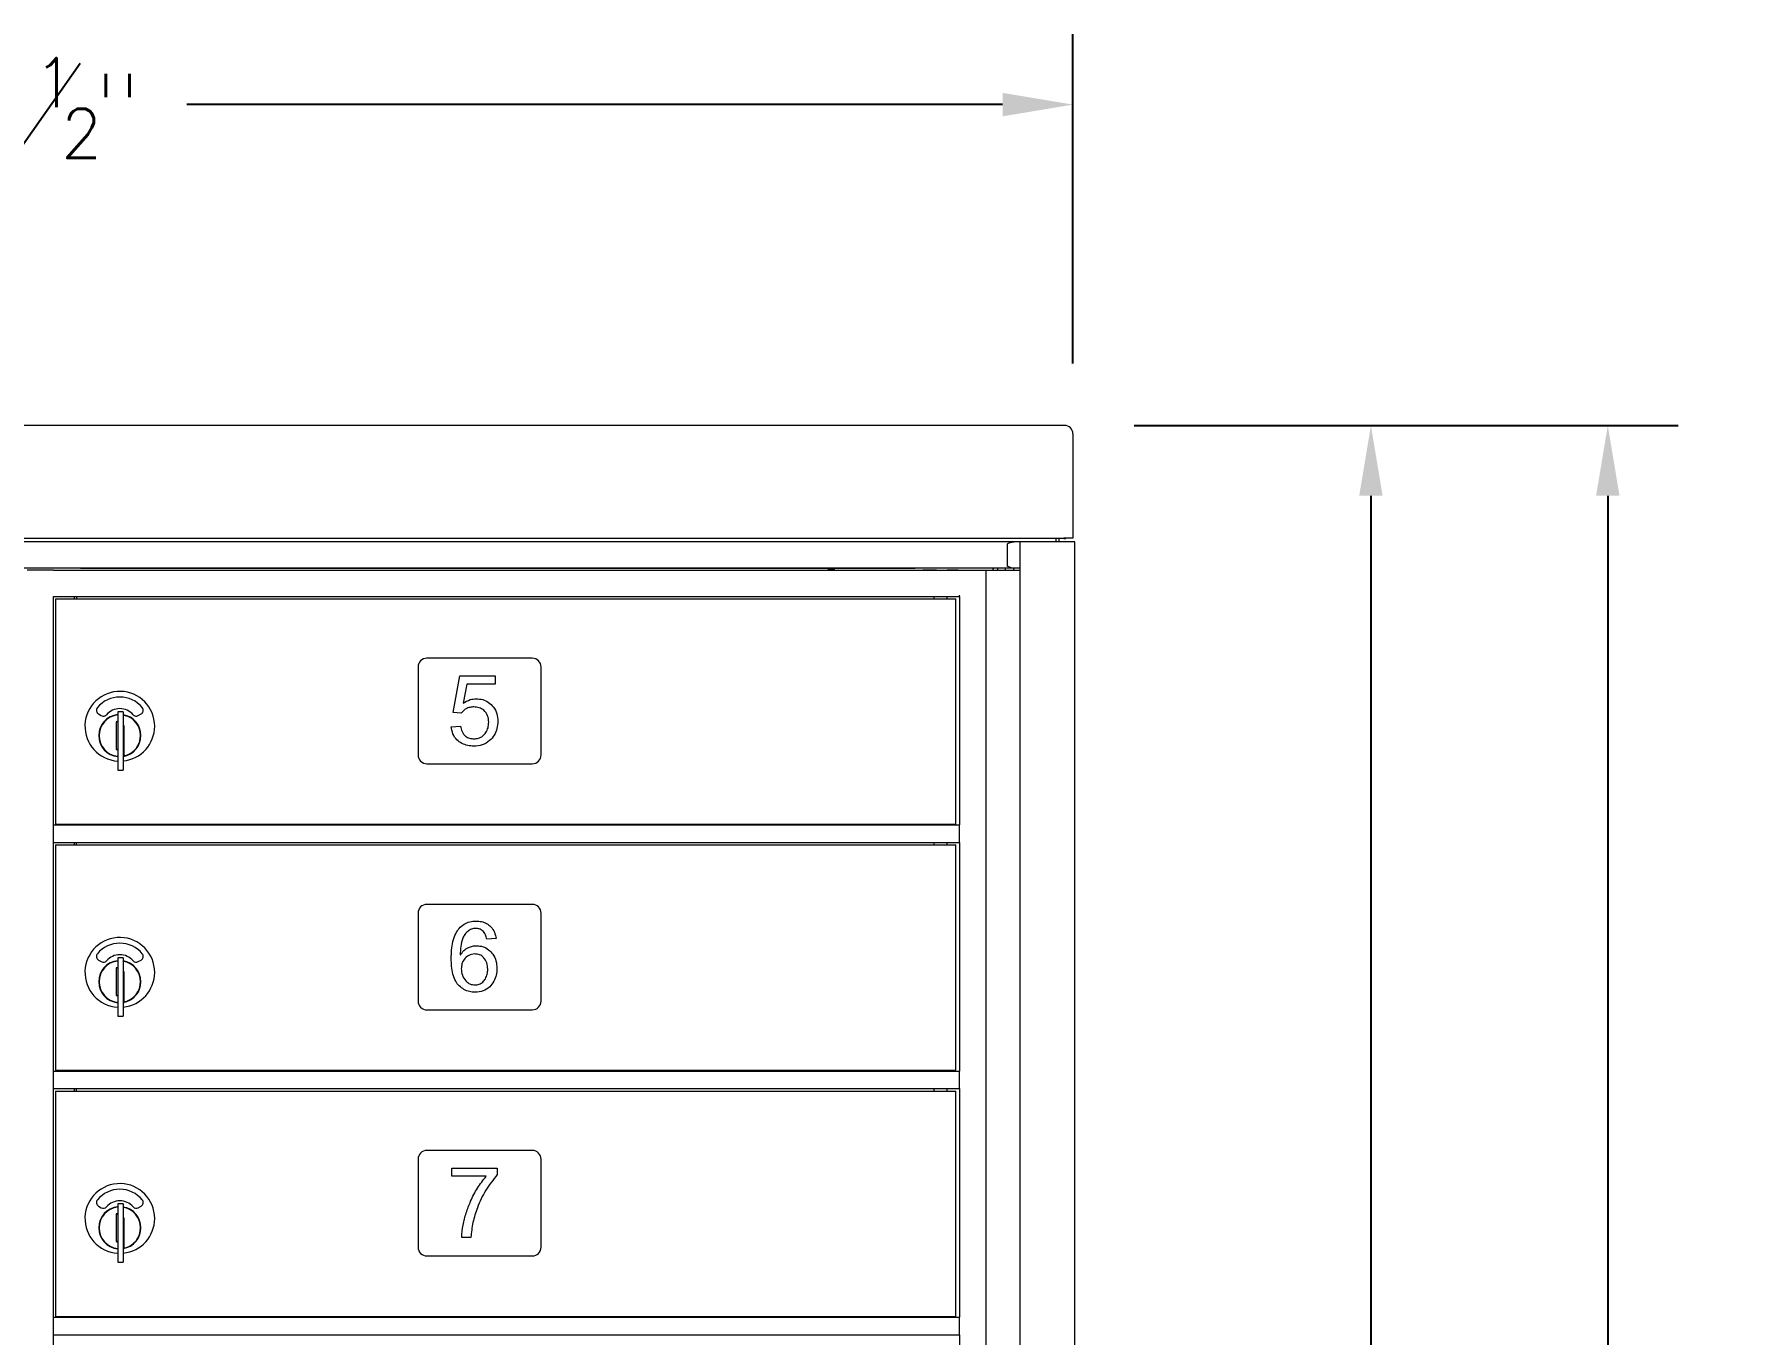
# Model space of a CAD drawing. Header units: millimetres. Extents: x 0 to 0.866, y 0 to 0.56.
# Drawn here: x 0.4813 to 0.5942, y 0.3284 to 0.414 of the extents above; entities that cross this region are included whole.
import ezdxf

# ---------------------------------------------------------------- set-up
doc = ezdxf.new("R2010")
doc.units = ezdxf.units.MM
doc.layers.add('PRODUCT', color=1, linetype='Continuous')
doc.layers.add('SLD-0', color=179, linetype='Continuous')
doc.styles.add('SLDTEXTSTYLE0', font='SIMPLEX', dxfattribs={"width": 0.75})
doc.styles.add('SLDTEXTSTYLE1', font='SIMPLEX', dxfattribs={"width": 0.97})
doc.dimstyles.new('SLDDIMSTYLE1', dxfattribs={"dimtxt": 0.004629629629629629, "dimasz": 0.003302, "dimexe": 0, "dimexo": 0.0625, "dimgap": 0.001157407407407407, "dimtad": 0, "dimtih": 1, "dimtoh": 1, "dimdec": 0, "dimlfac": 216, "dimrnd": 1e-09, "dimzin": 12, "dimdsep": 46, "dimtxsty": 'SLDTEXTSTYLE0', "dimblk1": 'NONE', "dimblk2": 'NONE', "dimsah": 1, "dimcen": 0.09, "dimadec": 0, "dimazin": 3, "dimtol": 1, "dimtp": 1, "dimtm": 1, "dimtfac": 1, "dimtdec": 3, "dimtofl": 0, "dimtmove": 0, "dimatfit": 3, "dimldrblk": 'NONE', "dimfxl": 0, "dimfrac": 2, "dimtolj": 1, "dimtzin": 0, "dimarcsym": 0})
doc.dimstyles.new('SLDDIMSTYLE3', dxfattribs={"dimtxt": 0.004629629629629629, "dimasz": 0.003302, "dimexe": 0, "dimexo": 0.0625, "dimgap": 0.001157407407407407, "dimtad": 0, "dimtih": 1, "dimtoh": 1, "dimdec": 0, "dimlfac": 216, "dimrnd": 1e-09, "dimzin": 12, "dimdsep": 46, "dimtxsty": 'SLDTEXTSTYLE0', "dimblk1": 'NONE', "dimblk2": 'NONE', "dimsah": 1, "dimcen": 0.09, "dimadec": 0, "dimazin": 3, "dimtol": 1, "dimtp": 3, "dimtm": 3, "dimtfac": 1, "dimtdec": 3, "dimtofl": 0, "dimtmove": 0, "dimatfit": 3, "dimldrblk": 'NONE', "dimfxl": 0, "dimfrac": 2, "dimtolj": 1, "dimtzin": 0, "dimarcsym": 0})

# ---------------------------------------------------------------- blocks, each defined once
blk = doc.blocks.new('_D_9')
at = {"layer": 'SLD-0'}
for p, q in [((0.4086574074074074, 0.3923057144362053), (0.4086574074074074, 0.4139875049473668)), ((0.549675925925926, 0.3923057144362057), (0.549675925925926, 0.4139875049473668)), ((0.4805729245324422, 0.4067704129060898), (0.4842905500532547, 0.4120797313822967)), ((0.4132870370370371, 0.4093578753177372), (0.4670111331569665, 0.4093578753177372)), ((0.5450462962962963, 0.4093578753177372), (0.4913222001763669, 0.4093578753177372))]:
    blk.add_line(p, q, dxfattribs=at)
for points in [[(0.4132870370370371, 0.4101294802560088), (0.4132870370370371, 0.4085862703794655), (0.4086574074074074, 0.4093578753177372)], [(0.5450462962962963, 0.4101294802560088), (0.5450462962962963, 0.4085862703794655), (0.549675925925926, 0.4093578753177372)]]:
    blk.add_solid(points, dxfattribs=at)
at = {"layer": 'SLD-0', "attachment_point": 1, "style": 'SLDTEXTSTYLE1'}
for s, insert, char_height in [('1', (0.4812517378489601, 0.4124228835976909), 0.00324074074074074), ('30', (0.4717158130352575, 0.4113928451200893), 0.004629629629629629), ('"', (0.4852272411300189, 0.4113928451200893), 0.004629629629629629), ('2', (0.4830399844288734, 0.4090880672999116), 0.00324074074074074)]:
    blk.add_mtext(s, dxfattribs=dict(at, insert=insert, char_height=char_height))
blk = doc.blocks.new('_NONE')
blk = doc.blocks.new('_D_11')
at = {"layer": 'SLD-0'}
for p, q in [((0.5537037037037038, 0.3882316403621315), (0.5739298104962458, 0.3882316403621315)), ((0.5693001808666162, 0.3836020107325018), (0.5693001808666162, 0.3173392006530518)), ((0.5707064387323916, 0.3068813678710341), (0.574424064253204, 0.312190686347241)), ((0.5693001808666162, 0.2353356498328609), (0.5693001808666162, 0.301598459912311)), ((0.5533101851851856, 0.2307060202032313), (0.5739298104962458, 0.2307060202032313))]:
    blk.add_line(p, q, dxfattribs=at)
for points in [[(0.5685285759283445, 0.3836020107325018), (0.5700717858048878, 0.3836020107325018), (0.5693001808666162, 0.3882316403621315)], [(0.5685285759283445, 0.2353356498328609), (0.5700717858048878, 0.2353356498328609), (0.5693001808666162, 0.2307060202032313)]]:
    blk.add_solid(points, dxfattribs=at)
at = {"layer": 'SLD-0', "attachment_point": 1, "style": 'SLDTEXTSTYLE1'}
for s, insert, char_height in [('1', (0.5713852520489094, 0.3125338385626351), 0.00324074074074074), ('34', (0.5618493272352069, 0.3115038000850335), 0.004629629629629629), ('"', (0.5753607553299683, 0.3115038000850335), 0.004629629629629629), ('4', (0.5731734986288227, 0.3091990222648558), 0.00324074074074074)]:
    blk.add_mtext(s, dxfattribs=dict(at, insert=insert, char_height=char_height))
blk = doc.blocks.new('_D_14')
at = {"layer": 'SLD-0'}
for p, q in [((0.5537037037037038, 0.3882316403621315), (0.5895310943376173, 0.3882316403621315)), ((0.5849014647079877, 0.3836020107325018), (0.5849014647079877, 0.2524780886995839)), ((0.587088711896419, 0.2420202559175664), (0.5908063374172314, 0.2473295743937731)), ((0.5849014647079875, 0.1056134259259253), (0.5849014647079877, 0.2367373479588432)), ((0.5115740744173788, 0.1009837962962957), (0.5895310943376172, 0.1009837962962957))]:
    blk.add_line(p, q, dxfattribs=at)
for points in [[(0.584129859769716, 0.3836020107325018), (0.5856730696462592, 0.3836020107325018), (0.5849014647079877, 0.3882316403621315)], [(0.5841298597697159, 0.1056134259259253), (0.5856730696462592, 0.1056134259259253), (0.5849014647079875, 0.1009837962962957)]]:
    blk.add_solid(points, dxfattribs=at)
at = {"layer": 'SLD-0', "attachment_point": 1, "style": 'SLDTEXTSTYLE1'}
for s, insert, char_height in [('3', (0.5867602679556797, 0.2476727266091674), 0.00324074074074074), ('62', (0.5772243431419771, 0.2466426881315658), 0.004629629629629629), ('"', (0.5911883071059411, 0.2466426881315658), 0.004629629629629629), ('4', (0.5895557717928501, 0.2443379103113881), 0.00324074074074074)]:
    blk.add_mtext(s, dxfattribs=dict(at, insert=insert, char_height=char_height))

msp = doc.modelspace()

# ---------------------------------------------------------------- linework, layer by layer
at = {"layer": 'PRODUCT', "linetype": 'Continuous', "lineweight": 15}
for p, q in [((0.5490740740740742, 0.3882316403621315), (0.4092592592592594, 0.3882316403621315)), ((0.5491203703703704, 0.3882313219691956), (0.5490740740740742, 0.3882316403621315)), ((0.549675925925926, 0.3876760848065761), (0.549675925925926, 0.3819594355076967)), ((0.549675925925926, 0.3819594355076967), (0.549675925925926, 0.3808032424254536)), ((0.4092592592592594, 0.380817667838811), (0.5490740740740742, 0.380817667838811)), ((0.5458009629967074, 0.3805671313142978), (0.4125045925588396, 0.3805671313142978)), ((0.545392067057289, 0.3804547159725314), (0.545476969780189, 0.3804943046510021)), ((0.545476969780189, 0.3804943046510021), (0.5457481424500485, 0.3805642475467196)), ((0.5457481424500485, 0.3805642475467196), (0.5458009635682496, 0.380567126525807)), ((0.546172109565707, 0.3805671313142978), (0.5458009629967074, 0.3805671313142978)), ((0.546172109565707, 0.3805671313142978), (0.546172109565707, 0.2363541683513348)), ((0.5463109984545961, 0.3805671313142978), (0.546172109565707, 0.3805671313142978)), ((0.5496620370370422, 0.3805671313142978), (0.5463109984545961, 0.3805671313142978)), ((0.5485416647469418, 0.3808176628908488), (0.5485416647469418, 0.380567126525807)), ((0.5487499996241901, 0.3808176628908488), (0.5487499996241901, 0.380567126525807)), ((0.549675925925926, 0.3808032424254536), (0.549212962962963, 0.3808032424254536)), ((0.5498009259259309, 0.3805671313142978), (0.5496620370370422, 0.3805671313142978)), ((0.5498009259259314, 0.2363541683513348), (0.5498009259259309, 0.3805671313142978)), ((0.5453703715054488, 0.3804282402289988), (0.5453715665533717, 0.3804342263326864)), ((0.5453703715054488, 0.3789699123843685), (0.5453703715054488, 0.3804282402289988)), ((0.5453715665533717, 0.3804342263326864), (0.5453757709492466, 0.3804410706980641)), ((0.5453757709492466, 0.3804410706980641), (0.545392067057289, 0.3804547159725314)), ((0.5458009629967074, 0.3788310202031866), (0.4125045925588396, 0.3788310202031866)), ((0.4825451510044753, 0.3787152794624467), (0.4808090398933639, 0.3787152794624459)), ((0.4825451510044753, 0.3787152794624467), (0.5421979287822527, 0.3787152794624458)), ((0.4843287036898393, 0.3788288124908478), (0.5392824073935429, 0.3788288124908477)), ((0.5337720028581046, 0.3787245387291158), (0.533538669524765, 0.3787245387291158)), ((0.5340053361914316, 0.3787245387291158), (0.5337720028581046, 0.3787245387291158)), ((0.5406932991526234, 0.3787152794624466), (0.5397951510044755, 0.3787152794624463)), ((0.5406932991526234, 0.3787152794624466), (0.5408090419760943, 0.3787152802641721)), ((0.5421099658192903, 0.3787152794624463), (0.5413951422875134, 0.3787152794624466)), ((0.5421979287822527, 0.3787152794624458), (0.5439432401041367, 0.3787152794624458)), ((0.5439432401041367, 0.3787152794624458), (0.5439432401041373, 0.2386689831661497)), ((0.5439432401041367, 0.3787152794624458), (0.5444066989556894, 0.3787152794624458)), ((0.5444066989556894, 0.3787152794624458), (0.5444490764693152, 0.3788310152234882)), ((0.5444066989556894, 0.3787152794624458), (0.546172109565707, 0.3787152794624458)), ((0.5447268544949676, 0.3787152802641721), (0.5447268544949676, 0.3788310152234882)), ((0.5452406490533963, 0.3787152802641721), (0.5452406490533963, 0.3788310152234882)), ((0.5453704312578451, 0.378968532647221), (0.5453703715054488, 0.3789699123843685)), ((0.5453718707473887, 0.3789631983878551), (0.5453704312578451, 0.378968532647221)), ((0.5453755156435541, 0.378957396973392), (0.5453718707473887, 0.3789631983878551)), ((0.5453883895689073, 0.3789459353774023), (0.5453755156435541, 0.378957396973392)), ((0.5454025617508683, 0.3789370920227714), (0.5453883895689073, 0.3789459353774023)), ((0.5456106250263159, 0.378860598091621), (0.5454025617508683, 0.3789370920227714)), ((0.5455444696702182, 0.3787152794624458), (0.5456470028563268, 0.3787152794624458)), ((0.5458009635682496, 0.3788310152234882), (0.5456106250263159, 0.378860598091621)), ((0.5457715490932331, 0.3787152802641721), (0.5458009629967074, 0.3788310202031866)), ((0.546172109565707, 0.3788310202031866), (0.5458009629967074, 0.3788310202031866)), ((0.4825451510044753, 0.3769791683513352), (0.5421979287822533, 0.3769791683513351)), ((0.4825451510044755, 0.3619328480008795), (0.4825451510044753, 0.3769791683513352)), ((0.4826707649198485, 0.3768171313142188), (0.4826707649198485, 0.361979168351256)), ((0.4826707649198485, 0.3768171313142188), (0.4833849916307953, 0.3768171313142188)), ((0.4833849916307953, 0.3768171313142188), (0.4843504684890871, 0.3768171313142188)), ((0.4839340397725782, 0.376817131327553), (0.4839340397725782, 0.3769791689618533)), ((0.4840497805034326, 0.3769791689618533), (0.4840497805034326, 0.376817131327553)), ((0.4843504684890871, 0.3768171313142188), (0.5386459990587813, 0.3768171313142188)), ((0.5386459990587813, 0.3768171313142188), (0.5401377108473676, 0.3768171313142188)), ((0.5401377108473676, 0.3768171313142188), (0.5419641324859568, 0.3768171313142188)), ((0.5405196882816962, 0.3769791689618533), (0.5405196882816962, 0.376817131327553)), ((0.5413854298855135, 0.376817131327553), (0.5413854298855135, 0.3769791689618533)), ((0.5419641324859568, 0.361979168351256), (0.5419641324859568, 0.3768171313142188)), ((0.5421979287822533, 0.3769791683513351), (0.5421979287822533, 0.3770486127957797)), ((0.5421979287822533, 0.3769791683513351), (0.5421979287822533, 0.361932848000879)), ((0.5140752435970677, 0.3729050942772276), (0.5071307991526233, 0.3729050942772276)), ((0.5065520954489195, 0.3723263905735239), (0.5065520954489195, 0.3665393535364868)), ((0.5088570130639677, 0.3693452028290938), (0.5093107700443505, 0.3717464452131937)), ((0.5093107700443505, 0.3717464452131937), (0.5116227667927569, 0.3717464452131937)), ((0.5116227667927569, 0.3717464452131937), (0.5116227667927569, 0.3712053166495423)), ((0.5146539473007714, 0.3665393535364868), (0.5146539473007714, 0.3723263905735239)), ((0.5097626475402726, 0.3712053166495423), (0.5095230866039971, 0.3699408147139666)), ((0.5116227667927569, 0.3712053166495423), (0.5097626475402726, 0.3712053166495423)), ((0.4855057246666427, 0.3692393956717814), (0.4856891725595153, 0.3691334819814492)), ((0.4871400584105399, 0.3693873318324407), (0.4867696880401696, 0.3693873318324407)), ((0.4867696880401696, 0.3693873318324407), (0.4867696880401696, 0.3691511083244391)), ((0.4871400584105399, 0.3693873318324407), (0.4871400584105399, 0.3691511083244391)), ((0.4881279812986016, 0.3691334819814492), (0.488311429191474, 0.3692393956717814)), ((0.5093990786538315, 0.3692813112214962), (0.5088570130639677, 0.3693452028290938)), ((0.4867476015711846, 0.3687391836652514), (0.4866770954475769, 0.3687241189855512)), ((0.4866770954475769, 0.3687241189855512), (0.4866770954475769, 0.366902396493099)), ((0.4867696880401696, 0.3691511083244391), (0.4867696880401696, 0.3689644233261619)), ((0.4867696880401696, 0.3689644233261619), (0.4867696880401696, 0.3659676477442483)), ((0.4871400584105399, 0.3691511083244391), (0.4871400584105399, 0.3689644233261619)), ((0.4871400584105399, 0.3689644233261619), (0.4871400584105399, 0.3659676477442483)), ((0.4871863546975531, 0.3674660355205831), (0.4871863546975531, 0.3684787670020646)), ((0.5087367640827238, 0.3683963456422249), (0.5093380144209791, 0.368439562920753)), ((0.4871863546975531, 0.3664533040391018), (0.4871863546975531, 0.3674660355205831)), ((0.4866770954475769, 0.366902396493099), (0.4867476015711779, 0.3668873318133997)), ((0.4867696880401696, 0.3659676477442483), (0.4867696880401696, 0.365780962746222)), ((0.4871400584105399, 0.3664437948265707), (0.4871863546975531, 0.3664533040391018)), ((0.4871400584105399, 0.3659676477442483), (0.4871400584105399, 0.365780962746222)), ((0.5071307991526233, 0.3659606498327831), (0.5140752435970677, 0.365960649832783)), ((0.4867696880401696, 0.365780962746222), (0.4867696880401696, 0.365544739239534)), ((0.4867696880401696, 0.365544739239534), (0.4871400584105399, 0.365544739239534)), ((0.4871400584105399, 0.365780962746222), (0.4871400584105399, 0.365544739239534)), ((0.4825451510044755, 0.3619328480008795), (0.5421979287822533, 0.361932848000879)), ((0.4825451510044755, 0.3618615757587197), (0.4825451510044755, 0.3619328480008795)), ((0.4825451510044754, 0.360844909092053), (0.4825451510044755, 0.3618615757587197)), ((0.4826707649198485, 0.361979168351256), (0.4833849916307953, 0.361979168351256)), ((0.4833849916307953, 0.361979168351256), (0.4843504684890871, 0.361979168351256)), ((0.4839340397725782, 0.3619328746297813), (0.4839340397725782, 0.3619791664406933)), ((0.4840497805034326, 0.3619328746297813), (0.4840497805034326, 0.3619791664406933)), ((0.4843504684890871, 0.361979168351256), (0.5386459990587813, 0.361979168351256)), ((0.5386459990587813, 0.361979168351256), (0.5401377108473676, 0.361979168351256)), ((0.5401377108473676, 0.361979168351256), (0.5419641324859568, 0.361979168351256)), ((0.5405196882816962, 0.3619791664406933), (0.5405196882816962, 0.3619328746297813)), ((0.5413854298855135, 0.3619328746297813), (0.5413854298855135, 0.3619791664406933)), ((0.5421979287822533, 0.3618615757587192), (0.5421979287822533, 0.361932848000879)), ((0.5421979287822533, 0.3608449090920526), (0.5421979287822533, 0.3618615757587192)), ((0.4825451510044754, 0.3607754646476645), (0.4825451510044754, 0.360844909092053)), ((0.4825451510044755, 0.3457291442971757), (0.4825451510044754, 0.3607754646476645)), ((0.4825451510044754, 0.3607754646476645), (0.5421979287822533, 0.360775464647664)), ((0.4826707649198483, 0.3606134276105153), (0.4826707649198483, 0.3457754646475523)), ((0.4826707649198483, 0.3606134276105153), (0.4833849916307951, 0.3606134276105153)), ((0.4833849916307951, 0.3606134276105153), (0.4843504684890869, 0.3606134276105153)), ((0.4839340397725782, 0.3606134222178871), (0.4839340397725782, 0.3607754598521874)), ((0.4840497805034326, 0.3606134222178871), (0.4840497805034326, 0.3607754598521874)), ((0.4843504684890869, 0.3606134276105153), (0.5386459990587809, 0.3606134276105153)), ((0.5386459990587809, 0.3606134276105153), (0.5401377108473674, 0.3606134276105153)), ((0.5401377108473674, 0.3606134276105153), (0.5419641324859562, 0.3606134276105153)), ((0.5405196882816962, 0.3607754598521874), (0.5405196882816962, 0.3606134222178871)), ((0.5413854298855135, 0.3606134222178871), (0.5413854298855135, 0.3607754598521874)), ((0.5419641324859562, 0.3457754646475523), (0.5419641324859562, 0.3606134276105153)), ((0.5421979287822533, 0.360775464647664), (0.5421979287822533, 0.3608449090920526)), ((0.5421979287822533, 0.360775464647664), (0.5421979287822533, 0.3457291442971753)), ((0.5065520954489193, 0.3561226868698202), (0.5065520954489193, 0.3503356498327832)), ((0.5140752435970675, 0.3567013905735239), (0.5071307991526229, 0.3567013905735239)), ((0.5146539473007711, 0.3503356498327832), (0.5146539473007711, 0.3561226868698202)), ((0.5116828912833788, 0.3544510924179924), (0.5110816409451234, 0.354400368065693)), ((0.4855057246666424, 0.3530356919680777), (0.4856891725595148, 0.3529297782777455)), ((0.4867476015711842, 0.3525354799615479), (0.4866770954475766, 0.3525204152818474)), ((0.4866770954475766, 0.3525204152818474), (0.4866770954475766, 0.3506986927893953)), ((0.4871400584105395, 0.3531836281287368), (0.4867696880401692, 0.3531836281287368)), ((0.4867696880401692, 0.3531836281287368), (0.4867696880401692, 0.3529474046207353)), ((0.4867696880401692, 0.3529474046207353), (0.4867696880401692, 0.3527607196224581)), ((0.4867696880401692, 0.3527607196224581), (0.4867696880401692, 0.3497639440405447)), ((0.4871400584105395, 0.3531836281287368), (0.4871400584105395, 0.3529474046207353)), ((0.4871400584105395, 0.3529474046207353), (0.4871400584105395, 0.3527607196224581)), ((0.4871400584105395, 0.3527607196224581), (0.4871400584105395, 0.3497639440405447)), ((0.4871863546975527, 0.3512623318168794), (0.4871863546975527, 0.3522750632983609)), ((0.4881279812986011, 0.3529297782777455), (0.4883114291914736, 0.3530356919680777)), ((0.5093248607457711, 0.353369780464956), (0.5093380144209791, 0.353369780464956)), ((0.4871863546975527, 0.350249600335398), (0.4871863546975527, 0.3512623318168794)), ((0.4866770954475766, 0.3506986927893953), (0.4867476015711775, 0.350683628109696)), ((0.4871400584105395, 0.3502400911228671), (0.4871863546975527, 0.350249600335398)), ((0.4867696880401692, 0.3497639440405447), (0.4867696880401692, 0.3495772590425184)), ((0.4867696880401692, 0.3495772590425184), (0.4867696880401692, 0.3493410355358303)), ((0.4867696880401692, 0.3493410355358303), (0.4871400584105395, 0.3493410355358303)), ((0.4871400584105395, 0.3497639440405447), (0.4871400584105395, 0.3495772590425184)), ((0.4871400584105395, 0.3495772590425184), (0.4871400584105395, 0.3493410355358303)), ((0.5071307991526229, 0.3497569461290795), (0.5140752435970675, 0.3497569461290795)), ((0.4825451510044755, 0.3457291442971757), (0.5421979287822533, 0.3457291442971753)), ((0.4825451510044755, 0.345657872055016), (0.4825451510044755, 0.3457291442971757)), ((0.4825451510044754, 0.3446412053883493), (0.4825451510044755, 0.345657872055016)), ((0.4826707649198483, 0.3457754646475523), (0.4833849916307951, 0.3457754646475523)), ((0.4833849916307951, 0.3457754646475523), (0.4843504684890869, 0.3457754646475523)), ((0.4839340397725782, 0.3457291655201153), (0.4839340397725782, 0.3457754681950994)), ((0.4840497805034326, 0.3457291655201153), (0.4840497805034326, 0.3457754681950994)), ((0.4843504684890869, 0.3457754646475523), (0.5386459990587809, 0.3457754646475523)), ((0.5386459990587809, 0.3457754646475523), (0.5401377108473674, 0.3457754646475523)), ((0.5401377108473674, 0.3457754646475523), (0.5419641324859562, 0.3457754646475523)), ((0.5405196882816962, 0.3457754681950994), (0.5405196882816962, 0.3457291655201153)), ((0.5413854298855135, 0.3457291655201153), (0.5413854298855135, 0.3457754681950994)), ((0.5421979287822533, 0.3456578720550156), (0.5421979287822533, 0.3457291442971753)), ((0.5421979287822533, 0.3446412053883488), (0.5421979287822533, 0.3456578720550156)), ((0.4825451510044754, 0.3445717609439607), (0.4825451510044754, 0.3446412053883493)), ((0.4825451510044755, 0.329525440593472), (0.4825451510044754, 0.3445717609439607)), ((0.4825451510044754, 0.3445717609439607), (0.5421979287822533, 0.3445717609439603)), ((0.4826707649198484, 0.3444097239068115), (0.4826707649198484, 0.3295717609438484)), ((0.4826707649198484, 0.3444097239068115), (0.4833849916307952, 0.3444097239068115)), ((0.4833849916307952, 0.3444097239068115), (0.4843504684890869, 0.3444097239068115)), ((0.4839340397725782, 0.3444097239722932), (0.4839340397725782, 0.3445717616065935)), ((0.4840497805034326, 0.3444097239722932), (0.4840497805034326, 0.3445717616065935)), ((0.4843504684890869, 0.3444097239068115), (0.5386459990587809, 0.3444097239068115)), ((0.5386459990587809, 0.3444097239068115), (0.5401377108473674, 0.3444097239068115)), ((0.5401377108473674, 0.3444097239068115), (0.5419641324859562, 0.3444097239068115)), ((0.5405196882816962, 0.3445717616065935), (0.5405196882816962, 0.3444097239722932)), ((0.5413854298855135, 0.3444097239722932), (0.5413854298855135, 0.3445717616065935)), ((0.5419641324859562, 0.3295717609438484), (0.5419641324859562, 0.3444097239068115)), ((0.5421979287822533, 0.3445717609439603), (0.5421979287822533, 0.3446412053883488)), ((0.5421979287822533, 0.3445717609439603), (0.5421979287822533, 0.3295254405934716)), ((0.5065520954489193, 0.3399189831661165), (0.5065520954489193, 0.3341319461290795)), ((0.5140752435970675, 0.3404976868698202), (0.5071307991526232, 0.3404976868698202)), ((0.5146539473007711, 0.3341319461290795), (0.5146539473007712, 0.3399189831661165)), ((0.5087634000713188, 0.3387973226343928), (0.5087634000713188, 0.3393384511980444)), ((0.5087634000713188, 0.3393384511980444), (0.5117696517625959, 0.3393384511980444)), ((0.5110387577368102, 0.3387973226343929), (0.5087634000713188, 0.3387973226343928)), ((0.5117696517625959, 0.3393384511980444), (0.5117696517625959, 0.3389063001409074)), ((0.4855057246666422, 0.336831988264374), (0.4856891725595148, 0.3367260745740417)), ((0.4871400584105395, 0.3369799244250332), (0.4867696880401692, 0.3369799244250332)), ((0.4867696880401692, 0.3369799244250332), (0.4867696880401692, 0.3367437009170318)), ((0.4867696880401692, 0.3367437009170318), (0.4867696880401692, 0.3365570159187545)), ((0.4867696880401692, 0.3365570159187545), (0.4867696880401692, 0.3335602403368409)), ((0.4871400584105395, 0.3369799244250332), (0.4871400584105395, 0.3367437009170318)), ((0.4871400584105395, 0.3367437009170318), (0.4871400584105395, 0.3365570159187545)), ((0.4871400584105395, 0.3365570159187545), (0.4871400584105395, 0.3335602403368409)), ((0.4881279812986011, 0.3367260745740418), (0.4883114291914736, 0.336831988264374)), ((0.4867476015711842, 0.3363317762578441), (0.4866770954475764, 0.3363167115781437)), ((0.4866770954475764, 0.3363167115781437), (0.4866770954475764, 0.3344949890856916)), ((0.4871863546975527, 0.3350586281131755), (0.4871863546975527, 0.3360713595946572)), ((0.4866770954475764, 0.3344949890856916), (0.4867476015711775, 0.3344799244059923)), ((0.4871863546975527, 0.3340458966316943), (0.4871863546975527, 0.3350586281131755)), ((0.5100260252384516, 0.3347689464544889), (0.5094247749001961, 0.3347689464544889)), ((0.4867696880401692, 0.3335602403368409), (0.4867696880401692, 0.3333735553388146)), ((0.4867696880401692, 0.3333735553388146), (0.4867696880401692, 0.3331373318321266)), ((0.4867696880401692, 0.3331373318321266), (0.4871400584105395, 0.3331373318321266)), ((0.4871400584105395, 0.3340363874191633), (0.4871863546975527, 0.3340458966316943)), ((0.4871400584105395, 0.3335602403368409), (0.4871400584105395, 0.3333735553388146)), ((0.4871400584105395, 0.3333735553388146), (0.4871400584105395, 0.3331373318321266)), ((0.5071307991526232, 0.3335532424253757), (0.5140752435970675, 0.3335532424253757)), ((0.4825451510044755, 0.329525440593472), (0.5421979287822533, 0.3295254405934716)), ((0.4825451510044755, 0.3294541683513124), (0.4825451510044755, 0.329525440593472)), ((0.4825451510044754, 0.3284375016846456), (0.4825451510044755, 0.3294541683513124)), ((0.4826707649198484, 0.3295717609438484), (0.4833849916307952, 0.3295717609438484)), ((0.4833849916307952, 0.3295717609438484), (0.4843504684890869, 0.3295717609438484)), ((0.4839340397725782, 0.3295254672745214), (0.4839340397725782, 0.3295717590854334)), ((0.4840497805034326, 0.3295254672745214), (0.4840497805034326, 0.3295717590854334)), ((0.4843504684890869, 0.3295717609438484), (0.5386459990587809, 0.3295717609438484)), ((0.5386459990587809, 0.3295717609438484), (0.5401377108473674, 0.3295717609438484)), ((0.5401377108473674, 0.3295717609438484), (0.5419641324859562, 0.3295717609438484)), ((0.5405196882816962, 0.3295717590854334), (0.5405196882816962, 0.3295254672745214)), ((0.5413854298855135, 0.3295254672745214), (0.5413854298855135, 0.3295717590854334)), ((0.5421979287822533, 0.3294541683513119), (0.5421979287822533, 0.3295254405934716)), ((0.5421979287822533, 0.3284375016846451), (0.5421979287822533, 0.3294541683513119)), ((0.4825451510044754, 0.3283680572402571), (0.4825451510044754, 0.3284375016846456)), ((0.4825451510044753, 0.3133217609439273), (0.4825451510044754, 0.3283680572402571)), ((0.4825451510044754, 0.3283680572402571), (0.5421979287822533, 0.3283680572402567)), ((0.5421979287822533, 0.3283680572402567), (0.5421979287822533, 0.3284375016846451)), ((0.5421979287822533, 0.3283680572402567), (0.5421979287822533, 0.3133217609439273))]:
    msp.add_line(p, q, dxfattribs=at)
at = {"layer": 'PRODUCT'}
msp.add_line((0.5490740740740742, 0.380817667838811), (0.549212962962963, 0.3808032424254536), dxfattribs=at)
at = {"layer": 'PRODUCT', "linetype": 'Continuous', "lineweight": 15}
for centre, radius, start, end in [((0.5491205089085056, 0.387675908080705), 0.0005554193071561249, 0.01839271946173416, 90.01410916448282), ((0.5242293919665273, 0.378875108787144), 4.629629629644761e-05, 252.2345229872058, 270.0000000000008), ((0.5253682808554163, 0.378875108787144), 4.629629629637755e-05, 270.0000000000008, 287.7654770128378), ((0.5278867993739348, 0.3788751087871439), 4.629629629630391e-05, 252.2345229868602, 270.0000000000008), ((0.5290256882628236, 0.3788751087871439), 4.629629629626653e-05, 270.0000000000008, 287.7654770131624), ((0.5292988364109716, 0.3788751087871439), 4.629629629630391e-05, 252.2345229868602, 270.0000000000008), ((0.5304377252998607, 0.3788751087871439), 4.629629629627004e-05, 270.0000000000008, 287.7654770130106), ((0.53305999094598, 0.3788751087871439), 4.629629629627004e-05, 252.234522986991, 270.0000000000008), ((0.534198879834869, 0.3788751087871439), 4.629629629628492e-05, 270.0000000000008, 287.7654770132933), ((0.5358034660406014, 0.3788751087871439), 4.629629629630391e-05, 252.2345229868602, 270.0000000000008), ((0.5369423549294904, 0.3788751087871439), 4.629629629628492e-05, 270.0000000000008, 287.7654770132933), ((0.5071307991526233, 0.3723263905735239), 0.0005787037037037202, 90, 180), ((0.5140752435970677, 0.3723263905735239), 0.0005787037037037202, 0, 90), ((0.4869085769290584, 0.3684294585404424), 0.002296296296296352, 0, 266.5324130245657), ((0.4869085769290584, 0.3684294585404424), 0.001921296296296391, 39.7305008036307, 140.2694991963642), ((0.4856446135555317, 0.3694799582839438), 0.0002777777777778718, 140.2694991963652, 239.9999999999804), ((0.4869085769290584, 0.3684294585404424), 0.001157407407407447, 41.15993687218406, 138.84006312781), ((0.4881725403025851, 0.3694799582839438), 0.0002777777777777886, 299.9999999999915, 39.73050080360687), ((0.4869085769290585, 0.3678132577393255), 0.001388888888889137, 95.73917047726849, 264.2608295227341), ((0.4869085769290585, 0.3678132577393255), 0.001365740740740862, 95.83677960116403, 180), ((0.4858280614484041, 0.3693740445936116), 0.0002777777777777886, 240.0000000000101, 318.8400631278209), ((0.4869085769290585, 0.3678132577393255), 0.0009398148148144215, 99.862489164506, 104.2589930414902), ((0.4869085769290585, 0.3678132577393255), 0.0009027777777778716, 98.84988309842596, 104.8571655449233), ((0.4869085769290585, 0.3678132577393255), 0.001388888888888662, 359.9999999999917, 80.40593177314172), ((0.4869085769290585, 0.3678132577393255), 0.00136574074074077, 281.7352570766919, 80.24174340461995), ((0.4869085769290584, 0.3684294585404424), 0.002296296296296383, 275.7856114264393, 0), ((0.4879890924097127, 0.3693740445936116), 0.0002777777777778558, 221.1599368721979, 300.0000000000014), ((0.4869085769290585, 0.3678132577393255), 0.001365740740740862, 180, 264.1632203988386), ((0.4869085769290585, 0.3678132577393255), 0.001388888888889133, 279.5940682268557, 359.9999999999917), ((0.4869085769290585, 0.3678132577393255), 0.0009027777777778322, 255.1428344550732, 261.1501169015743), ((0.4869085769290585, 0.3678132577393255), 0.0009398148148153539, 255.741006958524, 260.1375108350908), ((0.5071307991526233, 0.3665393535364868), 0.0005787037037037202, 180, 270.0000000000008), ((0.5140752435970677, 0.3665393535364868), 0.0005787037037037757, 270.0000000000008, 0), ((0.5071307991526229, 0.3561226868698202), 0.0005787037037036646, 90, 180), ((0.5140752435970675, 0.3561226868698202), 0.0005787037037036646, 0, 90), ((0.486908576929058, 0.3522257548367388), 0.002296296296296472, 359.9999999999966, 266.532413024566), ((0.4856446135555313, 0.35327625458024), 0.0002777777777778154, 140.2694991963741, 239.9999999999945), ((0.486908576929058, 0.3522257548367388), 0.001921296296296285, 39.73050080363198, 140.2694991963693), ((0.4881725403025847, 0.35327625458024), 0.0002777777777778082, 299.9999999999972, 39.73050080364209), ((0.4869085769290581, 0.351609554035622), 0.001388888888889352, 95.73917047726894, 264.2608295227373), ((0.4869085769290581, 0.351609554035622), 0.001365740740740806, 95.83677960115939, 180), ((0.4858280614484037, 0.3531703408899078), 0.0002777777777778245, 240.0000000000044, 318.8400631278285), ((0.486908576929058, 0.3522257548367388), 0.001157407407407379, 41.15993687218199, 138.8400631278162), ((0.4869085769290581, 0.351609554035622), 0.0009398148148142486, 99.86248916450268, 104.2589930414845), ((0.4869085769290581, 0.351609554035622), 0.0009027777777778063, 98.84988309842304, 104.8571655449208), ((0.4869085769290581, 0.351609554035622), 0.001388888888888717, 359.9999999999848, 80.4059317731383), ((0.4869085769290581, 0.351609554035622), 0.001365740740740779, 281.7352570766942, 80.24174340461767), ((0.4879890924097123, 0.3531703408899078), 0.0002777777777777827, 221.1599368721807, 299.9999999999972), ((0.4869085769290581, 0.351609554035622), 0.001365740740740813, 180, 264.1632203988416), ((0.486908576929058, 0.3522257548367388), 0.002296296296296548, 275.7856114264389, 359.9999999999966), ((0.4869085769290581, 0.351609554035622), 0.001388888888889197, 279.5940682268575, 359.9999999999848), ((0.4869085769290581, 0.351609554035622), 0.0009027777777778063, 255.1428344550757, 261.1501169015778), ((0.4869085769290581, 0.351609554035622), 0.0009398148148155084, 255.7410069585363, 260.1375108350958), ((0.5071307991526229, 0.3503356498327832), 0.0005787037037037202, 180, 270.0000000000008), ((0.5140752435970675, 0.3503356498327832), 0.0005787037037037202, 270.0000000000008, 0), ((0.5071307991526232, 0.3399189831661165), 0.0005787037037038312, 90, 180), ((0.5140752435970675, 0.3399189831661165), 0.0005787037037037202, 0, 90), ((0.4869085769290579, 0.336022051133035), 0.002296296296296466, 0, 266.5324130245688), ((0.4869085769290579, 0.336022051133035), 0.001921296296296434, 39.73050080363473, 140.2694991963646), ((0.4856446135555311, 0.3370725508765363), 0.0002777777777777683, 140.2694991963521, 239.9999999999945), ((0.4869085769290581, 0.3354058503319182), 0.001388888888889248, 95.73917047726826, 264.2608295227346), ((0.4869085769290581, 0.3354058503319182), 0.001365740740740806, 95.83677960115939, 180), ((0.4858280614484037, 0.3369666371862042), 0.0002777777777778847, 240.0000000000216, 318.8400631278285), ((0.4869085769290579, 0.336022051133035), 0.001157407407407494, 41.15993687218432, 138.8400631278064), ((0.4869085769290581, 0.3354058503319182), 0.001388888888888662, 359.9999999999894, 80.40593177314172), ((0.4869085769290581, 0.3354058503319182), 0.001365740740740779, 281.7352570766942, 80.24174340461767), ((0.4879890924097123, 0.3369666371862042), 0.000277777777777861, 221.1599368721818, 299.9999999999915), ((0.4881725403025847, 0.3370725508765363), 0.000277777777777801, 299.9999999999972, 39.73050080365821), ((0.4869085769290581, 0.3354058503319182), 0.001365740740740806, 180, 264.1632203988414), ((0.4869085769290581, 0.3354058503319182), 0.000939814814814314, 99.86248916450268, 104.2589930414918), ((0.4869085769290581, 0.3354058503319182), 0.0009027777777778148, 98.8498830984265, 104.8571655449208), ((0.4869085769290579, 0.336022051133035), 0.002296296296296463, 275.7856114264419, 0), ((0.4869085769290581, 0.3354058503319182), 0.001388888888889197, 279.5940682268575, 359.9999999999894), ((0.4869085769290581, 0.3354058503319182), 0.0009027777777778063, 255.1428344550757, 261.1501169015778), ((0.4869085769290581, 0.3354058503319182), 0.000939814814815399, 255.741006958524, 260.1375108350947), ((0.5071307991526232, 0.3341319461290795), 0.0005787037037038312, 180, 270.0000000000008), ((0.5140752435970675, 0.3341319461290795), 0.0005787037037037757, 270.0000000000008, 0)]:
    msp.add_arc(centre, radius, start, end, dxfattribs=at)
for points, knots in [([(0.5102304952220759, 0.3697021853718676), (0.510139562932477, 0.3696970848440977), (0.5099577986391057, 0.3696868894137392), (0.5097192407066746, 0.3695914969628313), (0.5095297297823805, 0.3694514907930312), (0.5094426329855342, 0.3693380428976018), (0.5093990786538315, 0.3692813112214962)], [0, 0, 0, 0, 0.2800492047620387, 0.5597895537139298, 0.77986478847869, 1, 1, 1, 1]), ([(0.5095230866039971, 0.3699408147139666), (0.5096718554027664, 0.3700355231426533), (0.5099375408876982, 0.3702046624716717), (0.5102499191354648, 0.3702315027085847), (0.5103873832862349, 0.3702433139355192)], [0, 0, 0, 0, 0.5599432682878089, 1, 1, 1, 1]), ([(0.5112018899263674, 0.3686894583055452), (0.5111908767944527, 0.3688382480395008), (0.5111689025349103, 0.369135124918532), (0.5109164390525478, 0.3694827762093397), (0.5105796804232599, 0.3696759872283126), (0.5103469761409584, 0.3696934462161877), (0.5102304952220759, 0.3697021853718676)], [0, 0, 0, 0, 0.280331669207009, 0.5593396051946453, 0.7794259426843503, 1, 1, 1, 1]), ([(0.5103873832862349, 0.3702433139355192), (0.5105305822398732, 0.3702320274781166), (0.5108169208374634, 0.3702094592379002), (0.5112041612952027, 0.3700063936035461), (0.5115407588959152, 0.369698743761918), (0.5117703697060141, 0.3692612720976344), (0.5117922092083922, 0.3689240194389722), (0.5118031402646227, 0.3687552185335317)], [0, 0, 0, 0, 0.1867401722204247, 0.3734030009913534, 0.5602174338588156, 0.7798810670432545, 1, 1, 1, 1]), ([(0.5102239197424808, 0.3671168078309622), (0.5100882504336265, 0.3671242906861146), (0.5098169964026571, 0.3671392517310286), (0.509432817806954, 0.3672859930230161), (0.5090748173535058, 0.3675307884958237), (0.5088145585902518, 0.3679221162476258), (0.5087627191784129, 0.3682381253551315), (0.5087367640827238, 0.368396345642225)], [0, 0, 0, 0, 0.1869551086728417, 0.3737936550726982, 0.5605398189128541, 0.7799698984418791, 1, 1, 1, 1]), ([(0.5093380144209791, 0.368439562920753), (0.5093659925911204, 0.3683157632533066), (0.5094218032419064, 0.3680688085749828), (0.5096414045704283, 0.3677790352154062), (0.5099341384784245, 0.3676206798905928), (0.5101329260239709, 0.3676054391834319), (0.5102323747065369, 0.3675978146200098)], [0, 0, 0, 0, 0.2805835608189151, 0.5597060511891357, 0.7797314060564657, 1, 1, 1, 1]), ([(0.5118031402646227, 0.3687552185335317), (0.5117931408940106, 0.3685963999076912), (0.5117731513057572, 0.3682789080313828), (0.511577551267264, 0.3678360543652632), (0.5112559694276555, 0.3674455164519364), (0.5107864657171505, 0.3671591119144997), (0.5104115681383041, 0.3671309191992238), (0.5102239197424808, 0.3671168078309624)], [0, 0, 0, 0, 0.1869506091005234, 0.3737300920859272, 0.5605527855374626, 0.7800424182609649, 1, 1, 1, 1]), ([(0.5102323747065369, 0.3675978146200098), (0.5103343882815646, 0.3676052166350757), (0.510538262775768, 0.3676200095886332), (0.5108124632161254, 0.3677722164265955), (0.5110292103659586, 0.3680143307099194), (0.5111789032879457, 0.3683292645102834), (0.5111942249499541, 0.3685693504022414), (0.5112018899263674, 0.3686894583055452)], [0, 0, 0, 0, 0.1867033679834769, 0.3731273480348076, 0.5598311995382788, 0.7797965082745802, 1, 1, 1, 1]), ([(0.5087367640827238, 0.3531386799247726), (0.5087408766426073, 0.3533245968874431), (0.5087491003022261, 0.3536963648037005), (0.5088341420599978, 0.3542488212477716), (0.5089953548116769, 0.3547375513128213), (0.509245768710144, 0.3551335257637954), (0.5095633243591751, 0.3554135484028612), (0.5099565922393133, 0.3555782240786249), (0.5102355844869887, 0.3555946502644869), (0.5103751720692752, 0.3556028687422037)], [0, 0, 0, 0, 0.1669199182199982, 0.3337805721820757, 0.5004521747703357, 0.625420234622125, 0.7502382164927583, 0.87503723204567, 1, 1, 1, 1]), ([(0.5103357137596688, 0.3551218619531561), (0.510241872798196, 0.3551120479774142), (0.5100541106301978, 0.3550924116338274), (0.5098142644498079, 0.3549322482931), (0.5096259179083021, 0.3547233861185069), (0.5094440135701487, 0.3543933376709227), (0.509342018480526, 0.3539300724026647), (0.5093305837176497, 0.3535566661494111), (0.5093248607457711, 0.353369780464956)], [0, 0, 0, 0, 0.124654415924172, 0.2494154260263248, 0.3745088872251353, 0.4996134516255389, 0.7495620874844828, 1, 1, 1, 1]), ([(0.5110816409451234, 0.354400368065693), (0.5110557158905695, 0.3545038758659452), (0.5110039792216073, 0.3547104385478304), (0.5108312904821322, 0.3549615637499478), (0.5105876635401334, 0.3551042310623407), (0.5104197550429278, 0.355115980929222), (0.5103357137596688, 0.3551218619531561)], [0, 0, 0, 0, 0.2806453504655619, 0.5600626823242733, 0.7798033015221454, 0.9999999999999999, 0.9999999999999999, 0.9999999999999999, 0.9999999999999999]), ([(0.5103751720692752, 0.3556028687422037), (0.5104952914384634, 0.3555963172050993), (0.5107354028737446, 0.3555832210742414), (0.5110752205566704, 0.3554498754742864), (0.5113820672397325, 0.3552180240421256), (0.5116023975114425, 0.3548683348697473), (0.5116560355372947, 0.3545903001737025), (0.5116828912833788, 0.3544510924179924)], [0, 0, 0, 0, 0.1869187271205324, 0.3736393568596365, 0.5602652440442066, 0.7798314765922081, 1, 1, 1, 1]), ([(0.5093380144209791, 0.353369780464956), (0.509408487019696, 0.3534693296406379), (0.5095493564719712, 0.353668320994839), (0.5098337583554698, 0.3538638297489036), (0.5101326554739546, 0.3539643946334423), (0.5103237601622489, 0.3539744530920484), (0.5104193263740157, 0.3539794830512493)], [0, 0, 0, 0, 0.2800067453446578, 0.559712534634315, 0.7798243176084758, 1, 1, 1, 1]), ([(0.5102802852641811, 0.3534383653516699), (0.5101432172115, 0.3534197361000836), (0.5098688436633432, 0.3533824453254849), (0.5095750547673683, 0.3531120429430119), (0.5094182244916399, 0.352791497666115), (0.5094048392827409, 0.3525758562315774), (0.5093981389116011, 0.3524679103896088)], [0, 0, 0, 0, 0.2791969263228765, 0.5588775050885636, 0.7791827937585897, 1, 1, 1, 1]), ([(0.5111417654357454, 0.3524378386382349), (0.5111313537977924, 0.3525767378810514), (0.5111105628719363, 0.3528541047921873), (0.5109073803505016, 0.3531957702429532), (0.5106088643603324, 0.3534109453389901), (0.5103898910638615, 0.3534292187186303), (0.5102802852641811, 0.3534383653516699)], [0, 0, 0, 0, 0.2805080611910673, 0.5601445544529209, 0.7798329356594714, 1, 1, 1, 1]), ([(0.5104193263740157, 0.3539794830512493), (0.5105579603274669, 0.3539676887594099), (0.5108351655194215, 0.3539441055112091), (0.5112041233402304, 0.3537322443711273), (0.5115067033041143, 0.3534108227085581), (0.5117120585575629, 0.3529820077274335), (0.511732690637622, 0.3526556537142882), (0.5117430157740007, 0.3524923328235282)], [0, 0, 0, 0, 0.1866092202734905, 0.3731340226449582, 0.5599742961605952, 0.7797931478895542, 0.9999999999999999, 0.9999999999999999, 0.9999999999999999, 0.9999999999999999]), ([(0.5103159846048657, 0.3509131095853684), (0.5101869159524587, 0.3509214518348076), (0.50992887389523, 0.3509381301774344), (0.5095662539844072, 0.3510885851940064), (0.5092546554441947, 0.3513207540547444), (0.5089828832600236, 0.3516603359376685), (0.5088284018673728, 0.3521135539831847), (0.5087476694804809, 0.3526229393795484), (0.5087403998961973, 0.3529667342089998), (0.5087367640827238, 0.3531386799247726)], [0, 0, 0, 0, 0.1249926856406633, 0.249893131599369, 0.3749035601207942, 0.4997074878041622, 0.6662244600762217, 0.8330653366391569, 1, 1, 1, 1]), ([(0.5093981389116011, 0.3524679103896088), (0.509410491606511, 0.3523216862924284), (0.5094351819255362, 0.3520294164974628), (0.5096519654822856, 0.3516743752596888), (0.5099537146084748, 0.3514325901710134), (0.5101839690001015, 0.3514069321319309), (0.5102990746767538, 0.3513941055103439)], [0, 0, 0, 0, 0.2803949935707287, 0.5604478937499059, 0.7802650266236842, 1, 1, 1, 1]), ([(0.5102990746767538, 0.3513941055103439), (0.5103925297337215, 0.3514025122234777), (0.5105793585816503, 0.3514193183394934), (0.510820574633567, 0.3515782225429858), (0.511000087985596, 0.3518148373708693), (0.5111228352311871, 0.3521080930068486), (0.5111354525220578, 0.3523278738619238), (0.5111417654357454, 0.3524378386382349)], [0, 0, 0, 0, 0.1864166873645924, 0.3726712717860077, 0.5595200577846402, 0.7796110207202338, 1, 1, 1, 1]), ([(0.5117430157740007, 0.3524923328235282), (0.5117347651428255, 0.3523437632042098), (0.5117182718368462, 0.3520467672364405), (0.5115508323173198, 0.351627317954587), (0.5112713129014562, 0.3512458583424893), (0.5108425843167289, 0.3509572474785262), (0.5104916304094697, 0.3509278316514512), (0.5103159846048657, 0.3509131095853684)], [0, 0, 0, 0, 0.1870602476448453, 0.3739401065662878, 0.5608238941729109, 0.780200650640112, 1, 1, 1, 1]), ([(0.5094247749001961, 0.3347689464544889), (0.5094461704181327, 0.3350431789464498), (0.5094889718777132, 0.3355917775340256), (0.5097092786367341, 0.336389863298468), (0.5100176659741499, 0.3372062483936183), (0.5104354014031983, 0.3380342931288805), (0.510837658683598, 0.3385430044105118), (0.5110387577368102, 0.3387973226343929)], [0, 0, 0, 0, 0.1866130405442705, 0.37331699731783, 0.56006604267537, 0.7800653795352195, 1, 1, 1, 1]), ([(0.5117696517625959, 0.3389063001409074), (0.5115042647386, 0.3385715821939497), (0.5109733019108872, 0.3379019082026328), (0.5104671033939037, 0.3368190936230585), (0.510132792274344, 0.3357703727384344), (0.5100616145578523, 0.3351027580994194), (0.5100260252384516, 0.3347689464544889)], [0, 0, 0, 0, 0.2798457112121373, 0.559890487150754, 0.779942392140263, 1, 1, 1, 1])]:
    msp.add_open_spline(points, degree=3, knots=knots, dxfattribs=at)

# ---------------------------------------------------------------- dimensions: what is measured, and where the dimension line sits
at = {"layer": 'SLD-0'}
dim = msp.add_linear_dim(base=(0.4086574074074074, 0.4093578753177372), p1=(0.549675925925926, 0.3876760848065761), p2=(0.4086574074074074, 0.3876760848065756), text='<> ""', dimstyle='SLDDIMSTYLE1', dxfattribs=at)
dim.commit()
dim.dimension.update_dxf_attribs({"geometry": '_D_9', "text_midpoint": (0.4791666666666667, 0.4093578753177372), "dimtype": 160})
for base, p1, dimstyle, picture, middle in [((0.5849014647079875, 0.3882316403621315), (0.5069444447877491, 0.1009837962962957), 'SLDDIMSTYLE3', '_D_14', (0.5849014647079875, 0.2446077183292136)), ((0.569300180866616, 0.3882316403621315), (0.548680555555556, 0.2307060202032313), 'SLDDIMSTYLE1', '_D_11', (0.569300180866616, 0.3094688302826815))]:
    dim = msp.add_linear_dim(base=base, p1=p1, p2=(0.5490740740740742, 0.3882316403621315), angle=90.0000000000002, text='<> ""', dimstyle=dimstyle, dxfattribs=at)
    dim.commit()
    dim.dimension.update_dxf_attribs({"geometry": picture, "text_midpoint": middle, "dimtype": 160})

doc.saveas('drawing.dxf')
